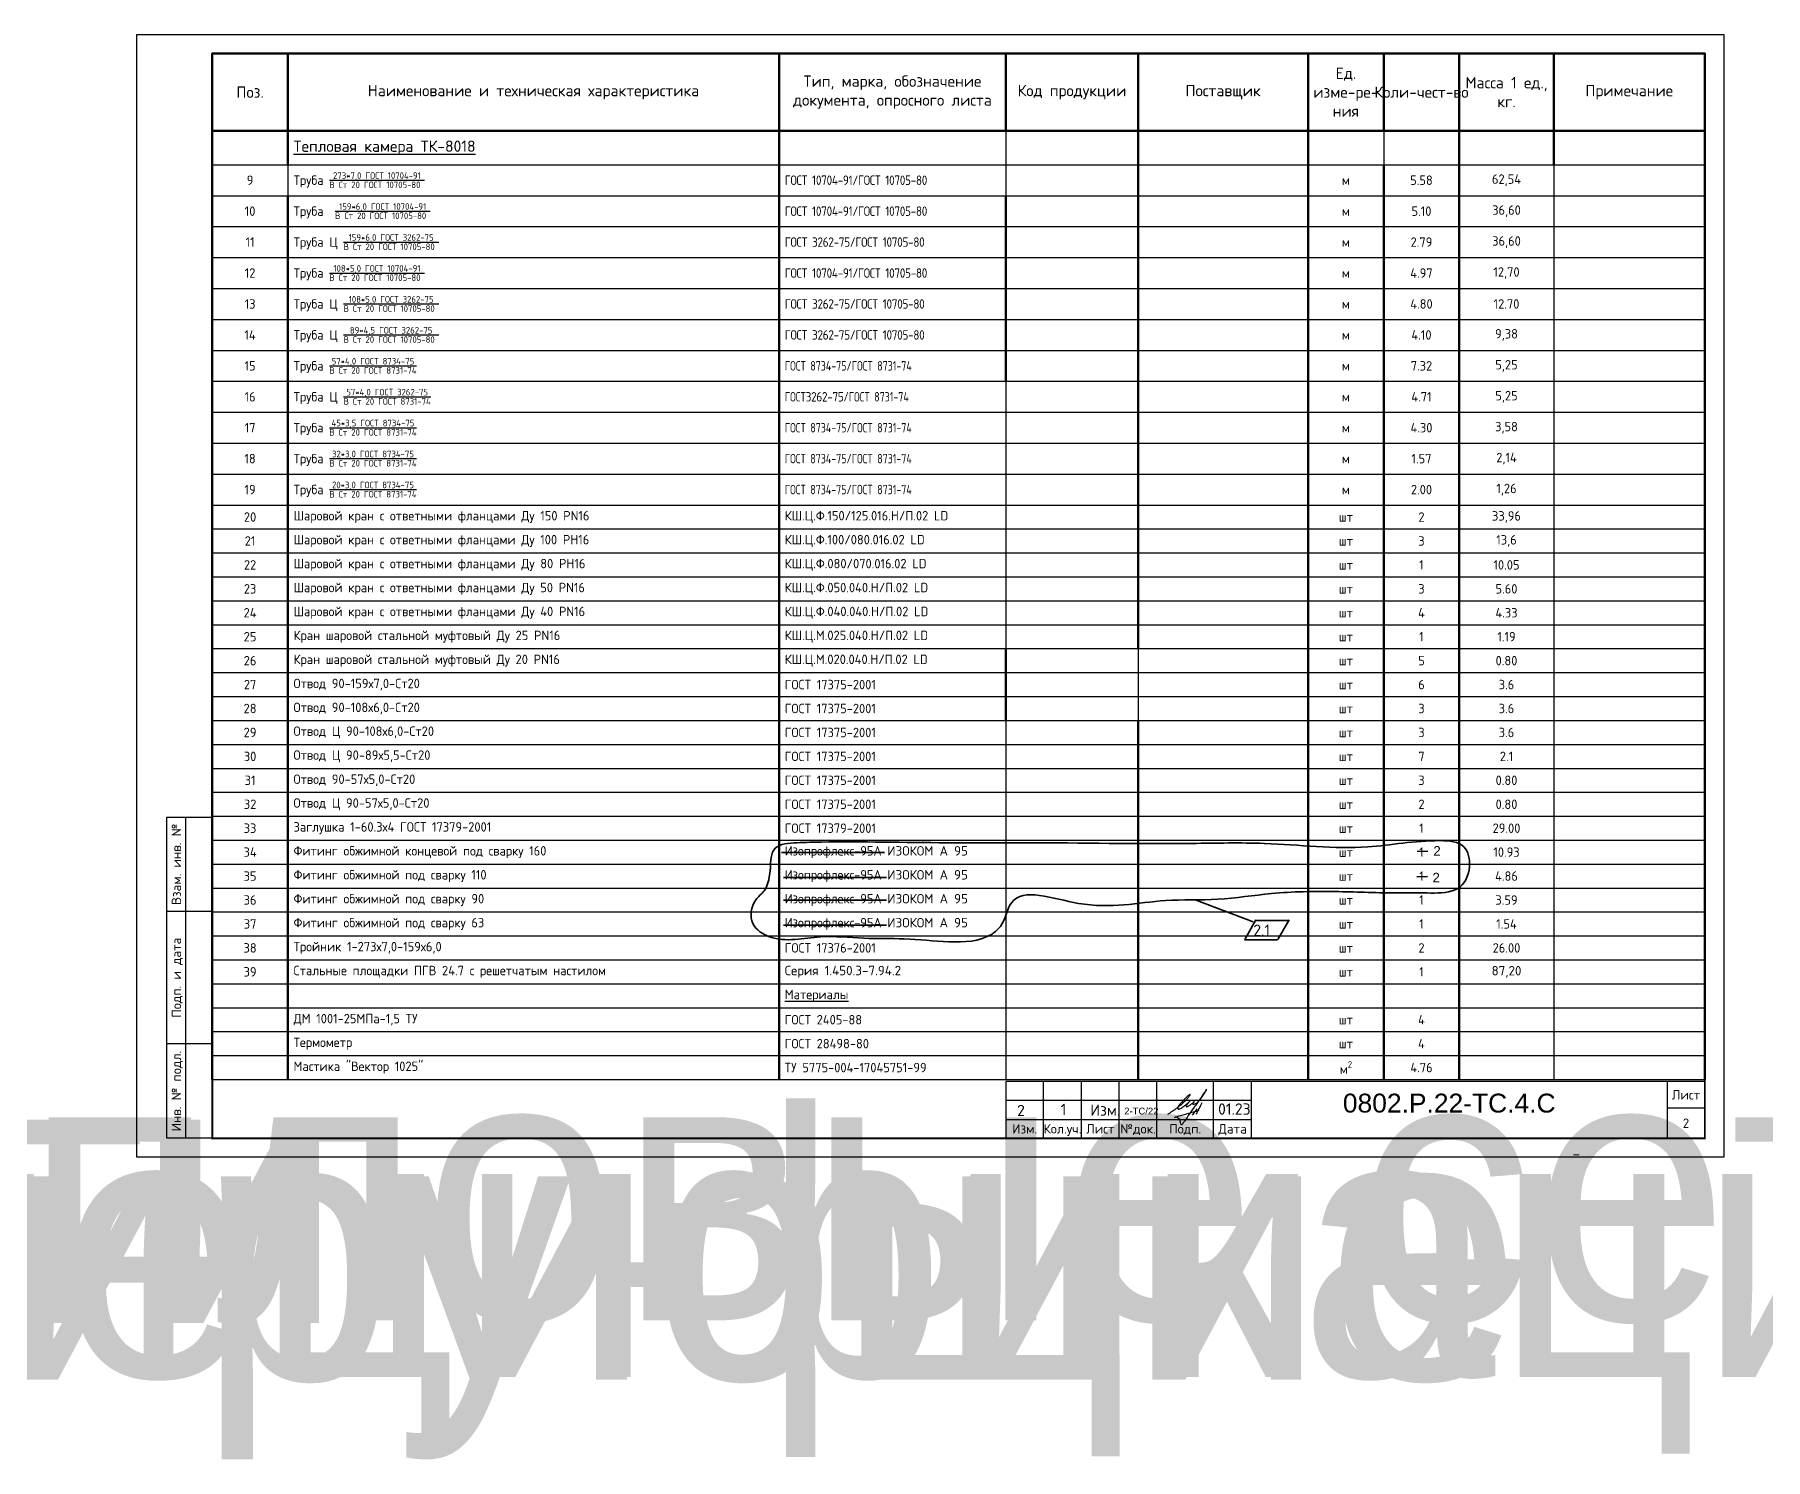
# Model space of a CAD drawing. Header units: millimetres. Extents: x 1990 to 8783, y 397 to 3825.
# Drawn here: x 6200 to 6658, y 1095.7 to 1472.7 of the extents above; entities that cross this region are included whole.
import ezdxf
from ezdxf.enums import TextEntityAlignment as Align

# ---------------------------------------------------------------- set-up
doc = ezdxf.new("R2018")
doc.units = ezdxf.units.MM
for name, color, linetype, lineweight in [('Размерный', 4, 'Continuous', 30), ('Размеры на чертеже', 250, 'Continuous', 25), ('Таблица', 3, 'Continuous', 30)]:
    doc.layers.add(name, color=color, linetype=linetype, lineweight=lineweight)
doc.layers.add('рамка', color=7, linetype='Continuous')
doc.styles.add('-ISOCPEUR-', font='isocpeur.ttf')
doc.styles.add('GOST-2.304_Type-B', font='GOST_Common.ttf')
doc.styles.get("Standard").update_dxf_attribs({"font": 'arial.ttf'})

# ---------------------------------------------------------------- blocks, each defined once
blk = doc.blocks.new('*U368')
blk.add_attdef('РАЗРАБОТАЛ', text='', height=2.5).set_placement((250.5, -264.22), align=Align.MIDDLE_LEFT)
at = {"flags": 8}
for tag, height, p in [('ДАТА', 2.5, (290.07, -264.4)), ('ЛИСТ', 3, (386.39, -271.92)), ('ЛИСТОВ', 3, (403.89, -271.92))]:
    blk.add_attdef(tag, text='', height=height, dxfattribs=at).set_placement(p, align=Align.MIDDLE_CENTER)
blk.add_attdef('ПРОВЕРИЛ', (250.75, -270.73), '', height=2.5)
at = {"lineweight": 30, "flags": 104}
for tag, p in [('ТЕПЛОВЫЕ_СЕТИ', (330, -269.5)), ('ИМЯ_ЧЕРТЕЖА', (330, -284.5))]:
    blk.add_attdef(tag, text='', height=3, dxfattribs=at).set_placement(p, align=Align.MIDDLE_CENTER)
at = {"style": '-ISOCPEUR-', "flags": 8}
blk.add_attdef('ФОРМАТ', text='', height=3, dxfattribs=at).set_placement((380.97, -294.75), align=Align.MIDDLE_CENTER)
blk = doc.blocks.new('*T180')
at = {"layer": 'Таблица', "color": 7, "lineweight": 50, "transparency": 16777216}
for p, q in [((0, 0), (395, 0)), ((0, 0), (0, -20.43)), ((20, 0), (20, -20.43)), ((150, 0), (150, -20.43)), ((210, 0), (210, -20.43)), ((245, 0), (245, -20.43)), ((290, 0), (290, -20.43)), ((310, 0), (310, -20.43)), ((330, 0), (330, -20.43)), ((355, 0), (355, -20.43)), ((395, 0), (395, -20.43))]:
    blk.add_line(p, q, dxfattribs=at)
at = {"layer": 'Таблица', "color": 0, "lineweight": 50, "transparency": 16777216}
for p, q in [((0, -20.43), (150, -20.43)), ((0, -20.43), (0, -271.46)), ((20, -20.43), (20, -29.43)), ((210, -20.43), (395, -20.43)), ((245, -20.43), (245, -157.46)), ((290, -20.43), (290, -29.43)), ((330, -20.43), (330, -29.43)), ((355, -20.43), (355, -29.43)), ((395, -20.43), (395, -271.46)), ((20, -37.61), (20, -271.46)), ((210, -37.61), (210, -86.72)), ((210, -157.46), (210, -176.46)), ((245, -176.46), (245, -271.46))]:
    blk.add_line(p, q, dxfattribs=at)
at = {"layer": 'Таблица', "color": 0, "linetype": 'ByBlock', "lineweight": 50, "transparency": 16777216}
for p, q in [((150, -20.43), (210, -20.43)), ((150, -20.43), (150, -271.46)), ((290, -29.43), (290, -271.46)), ((310, -29.43), (310, -271.46)), ((330, -29.43), (330, -271.46))]:
    blk.add_line(p, q, dxfattribs=at)
at = {"layer": 'Таблица', "color": 0, "linetype": 'ByBlock', "lineweight": -2, "transparency": 16777216}
for p, q in [((210, -20.43), (210, -37.61)), ((310, -20.43), (310, -29.43)), ((20, -29.43), (20, -37.61)), ((355, -29.43), (355, -271.46)), ((210, -86.72), (210, -157.46)), ((245, -157.46), (245, -176.46)), ((210, -163.79), (245, -163.79)), ((210, -170.13), (245, -170.13)), ((210, -176.46), (245, -176.46)), ((210, -176.46), (210, -271.46)), ((0, -246.13), (20, -246.13)), ((0, -252.46), (20, -252.46)), ((0, -258.79), (20, -258.79)), ((0, -265.13), (20, -265.13)), ((0, -271.46), (20, -271.46))]:
    blk.add_line(p, q, dxfattribs=at)
at = {"layer": 'Таблица', "color": 0, "lineweight": 25, "transparency": 16777216}
for p, q in [((0, -29.43), (20, -29.43)), ((210, -29.43), (290, -29.43)), ((310, -29.43), (395, -29.43)), ((0, -37.61), (20, -37.61)), ((210, -37.61), (245, -37.61)), ((355, -37.61), (395, -37.61)), ((0, -45.8), (20, -45.8)), ((210, -45.8), (245, -45.8)), ((355, -45.8), (395, -45.8)), ((0, -53.98), (20, -53.98)), ((210, -53.98), (245, -53.98)), ((355, -53.98), (395, -53.98)), ((0, -62.17), (20, -62.17)), ((210, -62.17), (245, -62.17)), ((355, -62.17), (395, -62.17)), ((0, -70.35), (20, -70.35)), ((210, -70.35), (245, -70.35)), ((355, -70.35), (395, -70.35)), ((0, -78.54), (20, -78.54)), ((210, -78.54), (245, -78.54)), ((355, -78.54), (395, -78.54)), ((0, -86.72), (20, -86.72)), ((210, -86.72), (245, -86.72)), ((355, -86.72), (395, -86.72)), ((0, -94.91), (20, -94.91)), ((210, -94.91), (245, -94.91)), ((355, -94.91), (395, -94.91)), ((0, -103.09), (20, -103.09)), ((210, -103.09), (245, -103.09)), ((355, -103.09), (395, -103.09)), ((0, -111.28), (20, -111.28)), ((210, -111.28), (245, -111.28)), ((355, -111.28), (395, -111.28)), ((0, -119.46), (20, -119.46)), ((210, -119.46), (245, -119.46)), ((355, -119.46), (395, -119.46)), ((0, -125.79), (20, -125.79)), ((210, -125.79), (245, -125.79)), ((355, -125.79), (395, -125.79)), ((0, -132.13), (20, -132.13)), ((210, -132.13), (245, -132.13)), ((355, -132.13), (395, -132.13)), ((0, -138.46), (20, -138.46)), ((210, -138.46), (245, -138.46)), ((355, -138.46), (395, -138.46)), ((0, -144.79), (20, -144.79)), ((210, -144.79), (245, -144.79)), ((355, -144.79), (395, -144.79)), ((0, -151.13), (20, -151.13)), ((210, -151.13), (245, -151.13)), ((355, -151.13), (395, -151.13)), ((0, -157.46), (20, -157.46)), ((210, -157.46), (245, -157.46)), ((355, -157.46), (395, -157.46)), ((0, -163.79), (20, -163.79)), ((355, -163.79), (395, -163.79)), ((0, -170.13), (20, -170.13)), ((355, -170.13), (395, -170.13)), ((0, -176.46), (20, -176.46)), ((355, -176.46), (395, -176.46)), ((0, -182.79), (20, -182.79)), ((210, -182.79), (245, -182.79)), ((355, -182.79), (395, -182.79)), ((0, -189.13), (20, -189.13)), ((210, -189.13), (245, -189.13)), ((355, -189.13), (395, -189.13)), ((0, -195.46), (20, -195.46)), ((210, -195.46), (245, -195.46)), ((355, -195.46), (395, -195.46)), ((0, -201.79), (20, -201.79)), ((210, -201.79), (245, -201.79)), ((355, -201.79), (395, -201.79)), ((0, -208.13), (20, -208.13)), ((210, -208.13), (245, -208.13)), ((355, -208.13), (395, -208.13)), ((0, -214.46), (20, -214.46)), ((210, -214.46), (245, -214.46)), ((355, -214.46), (395, -214.46)), ((0, -220.79), (20, -220.79)), ((210, -220.79), (245, -220.79)), ((355, -220.79), (395, -220.79)), ((0, -227.13), (20, -227.13)), ((210, -227.13), (245, -227.13)), ((355, -227.13), (395, -227.13)), ((0, -233.46), (20, -233.46)), ((210, -233.46), (245, -233.46)), ((355, -233.46), (395, -233.46)), ((0, -239.79), (20, -239.79)), ((210, -239.79), (245, -239.79)), ((355, -239.79), (395, -239.79)), ((210, -246.13), (245, -246.13)), ((355, -246.13), (395, -246.13)), ((210, -252.46), (245, -252.46)), ((355, -252.46), (395, -252.46)), ((210, -258.79), (245, -258.79)), ((355, -258.79), (395, -258.79)), ((210, -265.13), (245, -265.13)), ((355, -265.13), (395, -265.13)), ((210, -271.46), (245, -271.46)), ((355, -271.46), (395, -271.46))]:
    blk.add_line(p, q, dxfattribs=at)
at = {"layer": 'Таблица', "color": 0, "linetype": 'ByBlock', "lineweight": 25, "transparency": 16777216}
for p, q in [((20, -29.43), (210, -29.43)), ((290, -29.43), (310, -29.43)), ((20, -37.61), (210, -37.61)), ((245, -37.61), (355, -37.61)), ((20, -45.8), (210, -45.8)), ((245, -45.8), (355, -45.8)), ((20, -53.98), (210, -53.98)), ((245, -53.98), (355, -53.98)), ((20, -62.17), (210, -62.17)), ((245, -62.17), (355, -62.17)), ((20, -70.35), (210, -70.35)), ((245, -70.35), (355, -70.35)), ((20, -78.54), (210, -78.54)), ((245, -78.54), (355, -78.54)), ((20, -86.72), (210, -86.72)), ((245, -86.72), (355, -86.72)), ((20, -94.91), (210, -94.91)), ((245, -94.91), (355, -94.91)), ((20, -103.09), (210, -103.09)), ((245, -103.09), (355, -103.09)), ((20, -111.28), (210, -111.28)), ((245, -111.28), (355, -111.28)), ((20, -119.46), (210, -119.46)), ((245, -119.46), (355, -119.46)), ((20, -125.79), (210, -125.79)), ((245, -125.79), (355, -125.79)), ((20, -132.13), (210, -132.13)), ((245, -132.13), (355, -132.13)), ((20, -138.46), (210, -138.46)), ((245, -138.46), (355, -138.46)), ((20, -144.79), (210, -144.79)), ((245, -144.79), (355, -144.79)), ((20, -151.13), (210, -151.13)), ((245, -151.13), (355, -151.13)), ((20, -157.46), (210, -157.46)), ((245, -157.46), (355, -157.46)), ((20, -163.79), (210, -163.79)), ((245, -163.79), (355, -163.79)), ((20, -170.13), (210, -170.13)), ((245, -170.13), (355, -170.13)), ((20, -176.46), (210, -176.46)), ((245, -176.46), (355, -176.46)), ((20, -182.79), (210, -182.79)), ((245, -182.79), (355, -182.79)), ((20, -189.13), (210, -189.13)), ((245, -189.13), (355, -189.13)), ((20, -195.46), (210, -195.46)), ((245, -195.46), (355, -195.46)), ((20, -201.79), (210, -201.79)), ((245, -201.79), (355, -201.79)), ((20, -208.13), (210, -208.13)), ((245, -208.13), (355, -208.13)), ((20, -214.46), (210, -214.46)), ((245, -214.46), (355, -214.46)), ((20, -220.79), (210, -220.79)), ((245, -220.79), (355, -220.79)), ((20, -227.13), (210, -227.13)), ((245, -227.13), (355, -227.13)), ((20, -233.46), (210, -233.46)), ((245, -233.46), (355, -233.46)), ((20, -239.79), (210, -239.79)), ((245, -239.79), (355, -239.79)), ((20, -246.13), (210, -246.13)), ((245, -246.13), (355, -246.13)), ((20, -252.46), (210, -252.46)), ((245, -252.46), (355, -252.46)), ((20, -258.79), (210, -258.79)), ((245, -258.79), (355, -258.79)), ((20, -265.13), (210, -265.13)), ((245, -265.13), (355, -265.13)), ((20, -271.46), (210, -271.46)), ((245, -271.46), (355, -271.46))]:
    blk.add_line(p, q, dxfattribs=at)
at = {"layer": 'Таблица', "color": 7, "transparency": 16777216, "attachment_point": 5}
for s, insert, char_height, width, style in [('Ед. изме-ре- ния', (300, -10.22), 3, 17, '-ISOCPEUR-'), ('Поз.', (10, -10.22), 3, 17, '-ISOCPEUR-'), ('Наименование и техническая характеристика', (85, -10.22), 3, 127, '-ISOCPEUR-'), ('Тип, марка, обозначение документа, опросного листа', (180, -10.22), 3, 57, '-ISOCPEUR-'), ('Код продукции', (227.5, -10.22), 3, 32, '-ISOCPEUR-'), ('Поставщик', (267.5, -10.22), 3, 42, '-ISOCPEUR-'), ('Коли-чест-во', (320, -10.22), 3, 17, '-ISOCPEUR-'), ('Масса 1 ед., кг.', (342.5, -10.22), 3, 22, '-ISOCPEUR-'), ('Примечание', (375, -10.22), 3, 37, '-ISOCPEUR-'), ('9', (10, -33.52), 2.5, 17, 'GOST-2.304_Type-B'), ('10', (10, -41.71), 2.5, 17, 'GOST-2.304_Type-B'), ('11', (10, -49.89), 2.5, 17, 'GOST-2.304_Type-B'), ('12', (10, -58.08), 2.5, 17, 'GOST-2.304_Type-B'), ('13', (10, -66.26), 2.5, 17, 'GOST-2.304_Type-B'), ('14', (10, -74.45), 2.5, 17, 'GOST-2.304_Type-B'), ('15', (10, -82.63), 2.5, 17, 'GOST-2.304_Type-B'), ('16', (10, -90.82), 2.5, 17, 'GOST-2.304_Type-B'), ('17', (10, -99), 2.5, 17, 'GOST-2.304_Type-B'), ('18', (10, -107.18), 2.5, 17, 'GOST-2.304_Type-B'), ('19', (10, -115.37), 2.5, 17, 'GOST-2.304_Type-B'), ('20', (10, -122.63), 2.5, 17, 'GOST-2.304_Type-B'), ('21', (10, -128.96), 2.5, 17, 'GOST-2.304_Type-B'), ('22', (10, -135.29), 2.5, 17, 'GOST-2.304_Type-B'), ('23', (10, -141.63), 2.5, 17, 'GOST-2.304_Type-B'), ('24', (10, -147.96), 2.5, 17, 'GOST-2.304_Type-B'), ('25', (10, -154.29), 2.5, 17, 'GOST-2.304_Type-B')]:
    blk.add_mtext(s, dxfattribs=dict(at, insert=insert, char_height=char_height, width=width, style=style))
at = {"layer": 'Таблица', "color": 0, "transparency": 16777216}
for s, insert, char_height, width, attachment_point, style in [('{\\LТепловая камера ТК-8018}', (21.5, -24.93), 3, 127, 4, '-ISOCPEUR-'), ('\\A1;Труба {\\H0.7x;\\S273*7,0 ГОСТ 10704-91/В Ст 20 ГОСТ 10705-80 ;}', (21.5, -33.52), 2.5, 127, 4, 'GOST-2.304_Type-B'), ('62,54', (342.5, -33.52), 2.5, 22, 5, 'GOST-2.304_Type-B'), ('{\\W0.9;\\T0.95;ГОСТ 10704-91/ГОСТ 10705-80}', (151.5, -33.52), 2.5, 57, 4, 'GOST-2.304_Type-B'), ('м', (300, -33.52), 2.5, 17, 5, 'GOST-2.304_Type-B'), ('5.58', (320, -33.52), 2.5, 17, 5, 'GOST-2.304_Type-B'), ('\\A1;Труба  {\\H0.7x;\\S159*6,0 ГОСТ 10704-91/В Ст 20 ГОСТ 10705-80 ;}', (21.5, -41.71), 2.5, 127, 4, 'GOST-2.304_Type-B'), ('{\\W0.9;\\T0.95;ГОСТ 10704-91/ГОСТ 10705-80}', (151.5, -41.71), 2.5, 57, 4, 'GOST-2.304_Type-B'), ('м', (300, -41.71), 2.5, 17, 5, 'GOST-2.304_Type-B'), ('5.10', (320, -41.71), 2.5, 17, 5, 'GOST-2.304_Type-B'), ('36,60', (342.5, -41.71), 2.5, 22, 5, 'GOST-2.304_Type-B'), ('\\A1;Труба Ц {\\H0.7x;\\S159*6,0 ГОСТ 3262-75/В Ст 20 ГОСТ 10705-80 ;}', (21.5, -49.89), 2.5, 127, 4, 'GOST-2.304_Type-B'), ('{\\W0.9;\\T0.95;ГОСТ 3262-75/ГОСТ 10705-80}', (151.5, -49.89), 2.5, 57, 4, 'GOST-2.304_Type-B'), ('м', (300, -49.89), 2.5, 17, 5, 'GOST-2.304_Type-B'), ('2.79', (320, -49.89), 2.5, 17, 5, 'GOST-2.304_Type-B'), ('36,60', (342.5, -49.89), 2.5, 22, 5, 'GOST-2.304_Type-B'), ('\\A1;Труба {\\H0.7x;\\S108*5,0 ГОСТ 10704-91/В Ст 20 ГОСТ 10705-80 ;}', (21.5, -58.08), 2.5, 127, 4, 'GOST-2.304_Type-B'), ('{\\W0.9;\\T0.95;ГОСТ 10704-91/ГОСТ 10705-80}', (151.5, -58.08), 2.5, 57, 4, 'GOST-2.304_Type-B'), ('м', (300, -58.08), 2.5, 17, 5, 'GOST-2.304_Type-B'), ('4.97', (320, -58.08), 2.5, 17, 5, 'GOST-2.304_Type-B'), ('12,70', (342.5, -58.08), 2.5, 22, 5, 'GOST-2.304_Type-B'), ('\\A1;Труба Ц {\\H0.7x;\\S108*5,0 ГОСТ 3262-75/В Ст 20 ГОСТ 10705-80 ;}', (21.5, -66.26), 2.5, 127, 4, 'GOST-2.304_Type-B'), ('{\\W0.9;\\T0.95;ГОСТ 3262-75/ГОСТ 10705-80}', (151.5, -66.26), 2.5, 57, 4, 'GOST-2.304_Type-B'), ('м', (300, -66.26), 2.5, 17, 5, 'GOST-2.304_Type-B'), ('4.80', (320, -66.26), 2.5, 17, 5, 'GOST-2.304_Type-B'), ('12.70', (342.5, -66.26), 2.5, 22, 5, 'GOST-2.304_Type-B'), ('\\A1;{\\C256;\\c0;Труба Ц \\H0.7x;\\S89*4,5 ГОСТ 3262-75/В Ст 20 ГОСТ 10705-80 ;}', (21.5, -74.45), 2.5, 127, 4, 'GOST-2.304_Type-B'), ('{\\W0.9;\\T0.95;ГОСТ 3262-75/ГОСТ 10705-80}', (151.5, -74.45), 2.5, 57, 4, 'GOST-2.304_Type-B'), ('4.10', (320, -74.45), 2.5, 17, 5, 'GOST-2.304_Type-B'), ('9,38', (342.5, -74.45), 2.5, 22, 5, 'GOST-2.304_Type-B'), ('м', (300, -74.45), 2.5, 17, 5, 'GOST-2.304_Type-B'), ('\\A1;Труба {\\H0.7x;\\S57*4,0 ГОСТ 8734-75/В Ст 20 ГОСТ 8731-74;}', (21.5, -82.63), 2.5, 127, 4, 'GOST-2.304_Type-B'), ('{\\W0.8;ГОСТ 8734-75/ГОСТ 8731-74}', (151.5, -82.63), 2.5, 57, 4, 'GOST-2.304_Type-B'), ('м', (300, -82.63), 2.5, 17, 5, 'GOST-2.304_Type-B'), ('7.32', (320, -82.63), 2.5, 17, 5, 'GOST-2.304_Type-B'), ('5,25', (342.5, -82.63), 2.5, 22, 5, 'GOST-2.304_Type-B'), ('\\A1;Труба Ц {\\H0.7x;\\S57*4,0 ГОСТ 3262-75/В Ст 20 ГОСТ 8731-74;}', (21.5, -90.82), 2.5, 127, 4, 'GOST-2.304_Type-B'), ('{\\W0.8;ГОСТ\\W0.9;\\T0.95;3262-75\\W0.8;\\T1;/ГОСТ 8731-74}', (151.5, -90.82), 2.5, 57, 4, 'GOST-2.304_Type-B'), ('м', (300, -90.82), 2.5, 17, 5, 'GOST-2.304_Type-B'), ('4.71', (320, -90.82), 2.5, 17, 5, 'GOST-2.304_Type-B'), ('5,25', (342.5, -90.82), 2.5, 22, 5, 'GOST-2.304_Type-B'), ('\\A1;Труба {\\H0.7x;\\S45*3,5 ГОСТ 8734-75/В Ст 20 ГОСТ 8731-74;}', (21.5, -99), 2.5, 127, 4, 'GOST-2.304_Type-B'), ('{\\W0.8;ГОСТ 8734-75/ГОСТ 8731-74}', (151.5, -99), 2.5, 57, 4, 'GOST-2.304_Type-B'), ('м', (300, -99), 2.5, 17, 5, 'GOST-2.304_Type-B'), ('4.30', (320, -99), 2.5, 17, 5, 'GOST-2.304_Type-B'), ('3,58', (342.5, -99), 2.5, 22, 5, 'GOST-2.304_Type-B'), ('\\A1;Труба {\\H0.7x;\\S32*3,0 ГОСТ 8734-75/В Ст 20 ГОСТ 8731-74;}', (21.5, -107.18), 2.5, 127, 4, 'GOST-2.304_Type-B'), ('{\\W0.8;ГОСТ 8734-75/ГОСТ 8731-74}', (151.5, -107.18), 2.5, 57, 4, 'GOST-2.304_Type-B'), ('м', (300, -107.18), 2.5, 17, 5, 'GOST-2.304_Type-B'), ('1.57', (320, -107.18), 2.5, 17, 5, 'GOST-2.304_Type-B'), ('2,14', (342.5, -107.18), 2.5, 22, 5, 'GOST-2.304_Type-B'), ('\\A1;Труба {\\H0.7x;\\S20*3,0 ГОСТ 8734-75/В Ст 20 ГОСТ 8731-74;}', (21.5, -115.37), 2.5, 127, 4, 'GOST-2.304_Type-B'), ('{\\W0.8;ГОСТ 8734-75/ГОСТ 8731-74}', (151.5, -115.37), 2.5, 57, 4, 'GOST-2.304_Type-B'), ('2.00', (320, -115.37), 2.5, 17, 5, 'GOST-2.304_Type-B'), ('1,26', (342.5, -115.37), 2.5, 22, 5, 'GOST-2.304_Type-B'), ('м', (300, -115.37), 2.5, 17, 5, 'GOST-2.304_Type-B'), ('Шаровой кран с ответными фланцами Ду 150 PN16^J', (21.5, -122.63), 2.5, 127, 4, 'GOST-2.304_Type-B'), ('КШ.Ц.Ф.150/125.016.Н/П.02 LD^J', (151.5, -122.63), 2.5, 57, 4, 'GOST-2.304_Type-B'), ('шт', (300, -122.63), 2.5, 17, 5, 'GOST-2.304_Type-B'), ('2', (320, -122.63), 2.5, 17, 5, 'GOST-2.304_Type-B'), ('33,96^J', (342.5, -122.63), 2.5, 22, 5, 'GOST-2.304_Type-B'), ('Шаровой кран с ответными фланцами Ду 100 РН16', (21.5, -128.96), 2.5, 127, 4, 'GOST-2.304_Type-B'), ('КШ.Ц.Ф.100/080.016.02 LD', (151.5, -128.96), 2.5, 57, 4, 'GOST-2.304_Type-B'), ('3', (320, -128.96), 2.5, 17, 5, 'GOST-2.304_Type-B'), ('13,6', (342.5, -128.96), 2.5, 22, 5, 'GOST-2.304_Type-B'), ('шт', (300, -128.96), 2.5, 17, 5, 'GOST-2.304_Type-B'), ('Шаровой кран с ответными фланцами Ду 80 РН16', (21.5, -135.29), 2.5, 127, 4, 'GOST-2.304_Type-B'), ('КШ.Ц.Ф.080/070.016.02 LD', (151.5, -135.29), 2.5, 57, 4, 'GOST-2.304_Type-B'), ('шт', (300, -135.29), 2.5, 17, 5, 'GOST-2.304_Type-B'), ('1', (320, -135.29), 2.5, 17, 5, 'GOST-2.304_Type-B'), ('10.05', (342.5, -135.29), 2.5, 22, 5, 'GOST-2.304_Type-B'), ('Шаровой кран с ответными фланцами Ду 50 PN16^J', (21.5, -141.63), 2.5, 127, 4, 'GOST-2.304_Type-B'), ('КШ.Ц.Ф.050.040.Н/П.02 LD^J', (151.5, -141.63), 2.5, 57, 4, 'GOST-2.304_Type-B'), ('шт', (300, -141.63), 2.5, 17, 5, 'GOST-2.304_Type-B'), ('3', (320, -141.63), 2.5, 17, 5, 'GOST-2.304_Type-B'), ('5.60', (342.5, -141.63), 2.5, 22, 5, 'GOST-2.304_Type-B'), ('Шаровой кран с ответными фланцами Ду 40 PN16^J', (21.5, -147.96), 2.5, 127, 4, 'GOST-2.304_Type-B'), ('КШ.Ц.Ф.040.040.Н/П.02 LD^J', (151.5, -147.96), 2.5, 57, 4, 'GOST-2.304_Type-B'), ('шт', (300, -147.96), 2.5, 17, 5, 'GOST-2.304_Type-B'), ('4', (320, -147.96), 2.5, 17, 5, 'GOST-2.304_Type-B'), ('4.33', (342.5, -147.96), 2.5, 22, 5, 'GOST-2.304_Type-B'), ('Кран шаровой стальной муфтовый Ду 25 PN16', (21.5, -154.29), 2.5, 127, 4, 'GOST-2.304_Type-B'), ('КШ.Ц.М.025.040.Н/П.02 LD', (151.5, -154.29), 2.5, 57, 4, 'GOST-2.304_Type-B'), ('шт', (300, -154.29), 2.5, 17, 5, 'GOST-2.304_Type-B'), ('1', (320, -154.29), 2.5, 17, 5, 'GOST-2.304_Type-B'), ('1.19', (342.5, -154.29), 2.5, 22, 5, 'GOST-2.304_Type-B'), ('26', (10, -160.63), 2.5, 17, 5, 'GOST-2.304_Type-B'), ('Кран шаровой стальной муфтовый Ду 20 PN16^J', (21.5, -160.63), 2.5, 127, 4, 'GOST-2.304_Type-B'), ('КШ.Ц.М.020.040.Н/П.02 LD', (151.5, -160.63), 2.5, 57, 4, 'GOST-2.304_Type-B'), ('шт', (300, -160.63), 2.5, 17, 5, 'GOST-2.304_Type-B'), ('5', (320, -160.63), 2.5, 17, 5, 'GOST-2.304_Type-B'), ('0.80', (342.5, -160.63), 2.5, 22, 5, 'GOST-2.304_Type-B'), ('27', (10, -166.96), 2.5, 17, 5, 'GOST-2.304_Type-B'), ('Отвод 90-159х7,0-Ст20', (21.5, -166.96), 2.5, 127, 4, 'GOST-2.304_Type-B'), ('ГОСТ 17375-2001', (151.5, -166.96), 2.5, 57, 4, 'GOST-2.304_Type-B'), ('шт', (300, -166.96), 2.5, 17, 5, 'GOST-2.304_Type-B'), ('6', (320, -166.96), 2.5, 17, 5, 'GOST-2.304_Type-B'), ('3.6', (342.5, -166.96), 2.5, 22, 5, 'GOST-2.304_Type-B'), ('28', (10, -173.29), 2.5, 17, 5, 'GOST-2.304_Type-B'), ('Отвод 90-108х6,0-Ст20', (21.5, -173.29), 2.5, 127, 4, 'GOST-2.304_Type-B'), ('ГОСТ 17375-2001', (151.5, -173.29), 2.5, 57, 4, 'GOST-2.304_Type-B'), ('шт', (300, -173.29), 2.5, 17, 5, 'GOST-2.304_Type-B'), ('3', (320, -173.29), 2.5, 17, 5, 'GOST-2.304_Type-B'), ('3.6', (342.5, -173.29), 2.5, 22, 5, 'GOST-2.304_Type-B'), ('29', (10, -179.63), 2.5, 17, 5, 'GOST-2.304_Type-B'), ('Отвод Ц 90-108х6,0-Ст20', (21.5, -179.63), 2.5, 127, 4, 'GOST-2.304_Type-B'), ('ГОСТ 17375-2001', (151.5, -179.63), 2.5, 57, 4, 'GOST-2.304_Type-B'), ('3', (320, -179.63), 2.5, 17, 5, 'GOST-2.304_Type-B'), ('3.6', (342.5, -179.63), 2.5, 22, 5, 'GOST-2.304_Type-B'), ('шт', (300, -179.63), 2.5, 17, 5, 'GOST-2.304_Type-B'), ('30', (10, -185.96), 2.5, 17, 5, 'GOST-2.304_Type-B'), ('Отвод Ц 90-89х5,5-Ст20', (21.5, -185.96), 2.5, 127, 4, 'GOST-2.304_Type-B'), ('ГОСТ 17375-2001', (151.5, -185.96), 2.5, 57, 4, 'GOST-2.304_Type-B'), ('шт', (300, -185.96), 2.5, 17, 5, 'GOST-2.304_Type-B'), ('7', (320, -185.96), 2.5, 17, 5, 'GOST-2.304_Type-B'), ('2.1', (342.5, -185.96), 2.5, 22, 5, 'GOST-2.304_Type-B'), ('31', (10, -192.29), 2.5, 17, 5, 'GOST-2.304_Type-B'), ('Отвод 90-57х5,0-Ст20', (21.5, -192.29), 2.5, 127, 4, 'GOST-2.304_Type-B'), ('ГОСТ 17375-2001', (151.5, -192.29), 2.5, 57, 4, 'GOST-2.304_Type-B'), ('шт', (300, -192.29), 2.5, 17, 5, 'GOST-2.304_Type-B'), ('3', (320, -192.29), 2.5, 17, 5, 'GOST-2.304_Type-B'), ('0.80', (342.5, -192.29), 2.5, 22, 5, 'GOST-2.304_Type-B'), ('32', (10, -198.63), 2.5, 17, 5, 'GOST-2.304_Type-B'), ('Отвод Ц 90-57х5,0-Ст20', (21.5, -198.63), 2.5, 127, 4, 'GOST-2.304_Type-B'), ('ГОСТ 17375-2001', (151.5, -198.63), 2.5, 57, 4, 'GOST-2.304_Type-B'), ('шт', (300, -198.63), 2.5, 17, 5, 'GOST-2.304_Type-B'), ('2', (320, -198.63), 2.5, 17, 5, 'GOST-2.304_Type-B'), ('0.80', (342.5, -198.63), 2.5, 22, 5, 'GOST-2.304_Type-B'), ('33', (10, -204.96), 2.5, 17, 5, 'GOST-2.304_Type-B'), ('Заглушка 1-60.3х4 ГОСТ 17379-2001 ', (21.5, -204.96), 2.5, 127, 4, 'GOST-2.304_Type-B'), ('ГОСТ 17379-2001', (151.5, -204.96), 2.5, 57, 4, 'GOST-2.304_Type-B'), ('шт', (300, -204.96), 2.5, 17, 5, 'GOST-2.304_Type-B'), ('1', (320, -204.96), 2.5, 17, 5, 'GOST-2.304_Type-B'), ('29.00', (342.5, -204.96), 2.5, 22, 5, 'GOST-2.304_Type-B'), ('34', (10, -211.29), 2.5, 17, 5, 'GOST-2.304_Type-B'), ('Фитинг обжимной концевой под сварку 160', (21.5, -211.29), 2.5, 127, 4, 'GOST-2.304_Type-B'), ('Изопрофлекс-95А {\\fISOCPEUR|b0|i0|c204|p34;ИЗОКОМ А 95}', (151.5, -211.29), 2.5, 57, 4, 'GOST-2.304_Type-B'), ('1', (320, -211.29), 2.5, 17, 5, 'GOST-2.304_Type-B'), ('10.93', (342.5, -211.29), 2.5, 22, 5, 'GOST-2.304_Type-B'), ('шт', (300, -211.29), 2.5, 17, 5, 'GOST-2.304_Type-B'), ('35', (10, -217.63), 2.5, 17, 5, 'GOST-2.304_Type-B'), ('Фитинг обжимной под сварку 110', (21.5, -217.63), 2.5, 127, 4, 'GOST-2.304_Type-B'), ('Изопрофлекс-95А {\\fISOCPEUR|b0|i0|c204|p34;ИЗОКОМ А 95}', (151.5, -217.63), 2.5, 57, 4, 'GOST-2.304_Type-B'), ('шт', (300, -217.63), 2.5, 17, 5, 'GOST-2.304_Type-B'), ('1', (320, -217.63), 2.5, 17, 5, 'GOST-2.304_Type-B'), ('4.86', (342.5, -217.63), 2.5, 22, 5, 'GOST-2.304_Type-B'), ('36', (10, -223.96), 2.5, 17, 5, 'GOST-2.304_Type-B'), ('Фитинг обжимной под сварку 90', (21.5, -223.96), 2.5, 127, 4, 'GOST-2.304_Type-B'), ('Изопрофлекс-95А {\\fISOCPEUR|b0|i0|c204|p34;ИЗОКОМ А 95}', (151.5, -223.96), 2.5, 57, 4, 'GOST-2.304_Type-B'), ('шт', (300, -223.96), 2.5, 17, 5, 'GOST-2.304_Type-B'), ('1', (320, -223.96), 2.5, 17, 5, 'GOST-2.304_Type-B'), ('3.59', (342.5, -223.96), 2.5, 22, 5, 'GOST-2.304_Type-B'), ('Фитинг обжимной под сварку 63', (21.5, -230.29), 2.5, 127, 4, 'GOST-2.304_Type-B'), ('Изопрофлекс-95А {\\fISOCPEUR|b0|i0|c204|p34;ИЗОКОМ А 95}', (151.5, -230.29), 2.5, 57, 4, 'GOST-2.304_Type-B'), ('37', (10, -230.29), 2.5, 17, 5, 'GOST-2.304_Type-B'), ('шт', (300, -230.29), 2.5, 17, 5, 'GOST-2.304_Type-B'), ('1', (320, -230.29), 2.5, 17, 5, 'GOST-2.304_Type-B'), ('1.54', (342.5, -230.29), 2.5, 22, 5, 'GOST-2.304_Type-B'), ('38', (10, -236.63), 2.5, 17, 5, 'GOST-2.304_Type-B'), ('Тройник 1-273х7,0-159х6,0', (21.5, -236.63), 2.5, 127, 4, 'GOST-2.304_Type-B'), ('ГОСТ 17376-2001', (151.5, -236.63), 2.5, 57, 4, 'GOST-2.304_Type-B'), ('шт', (300, -236.63), 2.5, 17, 5, 'GOST-2.304_Type-B'), ('2', (320, -236.63), 2.5, 17, 5, 'GOST-2.304_Type-B'), ('26.00', (342.5, -236.63), 2.5, 22, 5, 'GOST-2.304_Type-B'), ('39', (10, -242.96), 2.5, 17, 5, 'GOST-2.304_Type-B'), ('Стальные площадки ПГВ 24.7 с решетчатым настилом', (21.5, -242.96), 2.5, 127, 4, 'GOST-2.304_Type-B'), ('Серия 1.450.3-7.94.2', (151.5, -242.96), 2.5, 57, 4, '-ISOCPEUR-'), ('шт', (300, -242.96), 2.5, 17, 5, 'GOST-2.304_Type-B'), ('1', (320, -242.96), 2.5, 17, 5, 'GOST-2.304_Type-B'), ('87,20', (342.5, -242.96), 2.5, 22, 5, '-ISOCPEUR-'), ('{\\LМатериалы}', (151.5, -249.29), 2.5, 57, 4, 'GOST-2.304_Type-B'), ('ДМ 1001-25МПа-1,5 ТУ', (21.5, -255.63), 2.5, 127, 4, 'GOST-2.304_Type-B'), ('ГОСТ 2405-88', (151.5, -255.63), 2.5, 57, 4, 'GOST-2.304_Type-B'), ('шт', (300, -255.63), 2.5, 17, 5, 'GOST-2.304_Type-B'), ('4', (320, -255.63), 2.5, 17, 5, 'GOST-2.304_Type-B'), ('Термометр', (21.5, -261.96), 2.5, 127, 4, 'GOST-2.304_Type-B'), ('ГОСТ 28498-80', (151.5, -261.96), 2.5, 57, 4, 'GOST-2.304_Type-B'), ('4', (320, -261.96), 2.5, 17, 5, 'GOST-2.304_Type-B'), ('шт', (300, -261.96), 2.5, 17, 5, 'GOST-2.304_Type-B'), ('Мастика "Вектор 1025"', (21.5, -268.29), 2.5, 127, 4, 'GOST-2.304_Type-B'), ('ТУ 5775-004-17045751-99', (151.5, -268.29), 2.5, 57, 4, 'GOST-2.304_Type-B'), ('\\A1;м{\\H0.7x;\\S2^ ;}', (300, -268.29), 2.5, 17, 5, 'GOST-2.304_Type-B'), ('4.76', (320, -268.29), 2.5, 17, 5, 'GOST-2.304_Type-B')]:
    blk.add_mtext(s, dxfattribs=dict(at, insert=insert, char_height=char_height, width=width, attachment_point=attachment_point, style=style))
blk = doc.blocks.new('подпись')
at = {"lineweight": 30}
for points in [[(-0.82, -1.23), (-0.21, -0.8), (0.43, -0.36), (0.86, -0.08), (1.32, 0.25), (2, 0.77), (2.8, 1.4), (3.27, 1.83), (3.84, 2.36), (4.46, 3.07), (5.01, 3.73), (5.08, 3.95), (5.01, 4.03), (4.91, 4), (4.76, 3.88), (4.33, 3.49), (3.4, 2.58), (2.34, 1.43), (1.83, 0.48), (1.87, 0.23), (1.99, 0.16), (2.17, 0.16), (2.41, 0.25), (3.02, 0.6), (3.71, 1.09), (4.34, 1.62), (5.32, 2.55), (4.75, 1.98), (4.27, 1.36), (4.08, 1.05), (4.07, 0.85), (4.11, 0.78), (4.25, 0.78), (4.42, 0.84), (4.78, 1.05), (5.16, 1.3), (5.47, 1.51), (5.72, 1.73), (6.05, 1.99), (6.23, 2.18), (5.94, 1.88), (5.8, 1.63), (5.8, 1.5), (5.89, 1.44), (6.13, 1.46), (6.57, 1.6), (6.9, 1.79), (7.5, 2.39), (8.04, 3.08), (8.61, 3.92), (9.15, 4.76), (9.43, 5.33), (8, 3.26), (6.29, 0.88), (3.58, -3.07), (3.05, -3.8), (2.85, -4.05), (2.49, -2.98), (2.12, -2.39), (1.3, -1.96), (1.02, -2.03), (2.91, -1.44), (4.7, -0.96), (7.51, -0.15)], [(6.86, 0.23), (5.67, -1.43)], [(8.19, 1.85), (6.68, -1.27)]]:
    blk.add_spline(points, degree=3, dxfattribs=at)
blk = doc.blocks.new('Подпись Леха')
at = {"layer": 'рамка'}
blk.add_blockref('подпись', (2.7, 0.11), dxfattribs=at)

msp = doc.modelspace()

# ---------------------------------------------------------------- linework, layer by layer
for p, q in [((6240.035, 1180.694), (6240.035, 1265.694)), ((6247.035, 1240.694), (6235.035, 1240.694)), ((6247.035, 1205.694), (6235.035, 1205.694)), ((6467.035, 1180.694), (6467.035, 1195.694)), ((6477.035, 1180.694), (6477.035, 1195.694)), ((6487.035, 1180.694), (6487.035, 1195.694)), ((6497.035, 1180.694), (6497.035, 1195.694)), ((6512.035, 1180.694), (6512.035, 1195.694)), ((6522.035, 1180.694), (6522.035, 1195.694)), ((6632.035, 1195.694), (6632.035, 1180.694)), ((6522.035, 1190.694), (6457.035, 1190.694)), ((6642.035, 1188.694), (6632.035, 1188.694)), ((6457.035, 1185.694), (6522.035, 1185.694))]:
    msp.add_line(p, q)
at = {"color": 18, "lineweight": 35, "true_color": 0x000000}
for p, q in [((6397.633, 1256.322), (6424.949, 1256.322)), ((6565.933, 1256.561), (6568.753, 1256.633)), ((6398.183, 1249.727), (6425.499, 1249.727)), ((6565.789, 1249.842), (6568.608, 1249.914)), ((6398.183, 1243.681), (6425.499, 1243.681)), ((6507.161, 1243.819), (6522.467, 1237.994)), ((6398.183, 1237.086), (6425.499, 1237.086)), ((6523.23, 1238.446), (6520.271, 1233.321)), ((6523.048, 1238.356), (6531.907, 1238.356)), ((6531.991, 1238.446), (6529.033, 1233.321)), ((6520.211, 1233.224), (6528.969, 1233.224))]:
    msp.add_line(p, q, dxfattribs=at)
for points in [[(6227.035, 1472.694), (6647.035, 1472.694), (6647.035, 1175.694), (6227.035, 1175.694)], [(6247.035, 1180.694), (6235.035, 1180.694), (6235.035, 1265.694), (6247.035, 1265.694)], [(6457.035, 1180.694), (6642.035, 1180.694), (6642.035, 1195.694), (6457.035, 1195.694)]]:
    msp.add_lwpolyline(points, close=True)
at = {"const_width": 0.5}
msp.add_lwpolyline([(6247.035, 1467.694), (6642.035, 1467.694), (6642.035, 1180.694), (6247.035, 1180.694)], close=True, dxfattribs=at)
at = {"color": 18, "lineweight": 35, "true_color": 0x000000}
msp.add_spline([(6394.717, 1251.879), (6396.008, 1257.41), (6401.727, 1258.884), (6408.184, 1259.069), (6441.389, 1258.884), (6462.419, 1258.884), (6506.323, 1258.7), (6525.508, 1258.7), (6552.81, 1257.778), (6571.995, 1259.437), (6578.267, 1257.778), (6577.345, 1247.27), (6575.131, 1246.164), (6567.568, 1245.611), (6559.82, 1245.611), (6544.14, 1245.98), (6527.353, 1245.427), (6513.149, 1243.952), (6499.313, 1243.584), (6476.254, 1242.846), (6458.545, 1243.03), (6455.593, 1236.763), (6453.379, 1234.735), (6441.942, 1232.707), (6430.136, 1233.444), (6419.436, 1233.629), (6407.999, 1233.997), (6394.533, 1233.997), (6390.105, 1237.5), (6390.843, 1243.768), (6393.057, 1246.164), (6394.717, 1252.432)], degree=3, dxfattribs=at)

# ---------------------------------------------------------------- block references
for name, p in [('*T180', (6247.035, 1467.694)), ('Подпись Леха', (6498.018, 1188.153))]:
    msp.add_blockref(name, p)
at = {"layer": 'Размеры на чертеже', "lineweight": 90}
ref = msp.add_blockref('*U368', (5296.022, 1471.353), dxfattribs=at)
lines = msp.add_mtext('Маты демпфирующие', dxfattribs={"layer": '0', "insert": (5626.022, 1186.853), "char_height": 70, "attachment_point": 1})
ref.add_attrib('ИМЯ_ЧЕРТЕЖА', '', (5626.022, 1186.853), dxfattribs={"flags": 104}).embed_mtext(lines)
lines = msp.add_mtext('Тепловые сети', dxfattribs={"layer": '0', "insert": (5626.022, 1201.853), "char_height": 70, "attachment_point": 1})
ref.add_attrib('ТЕПЛОВЫЕ_СЕТИ', '', (5626.022, 1201.853), dxfattribs={"flags": 104}).embed_mtext(lines)
ref = msp.add_blockref('*U368', (5757.995, 1472.024), dxfattribs=at)
lines = msp.add_mtext('Спецификация использованного оборудования и материалов', dxfattribs={"layer": '0', "insert": (6087.995, 1187.524), "char_height": 70, "attachment_point": 1})
ref.add_attrib('ИМЯ_ЧЕРТЕЖА', '', (6087.995, 1187.524), dxfattribs={"flags": 104}).embed_mtext(lines)
lines = msp.add_mtext('Тепловые сети', dxfattribs={"layer": '0', "insert": (6087.995, 1202.524), "char_height": 70, "attachment_point": 1})
ref.add_attrib('ТЕПЛОВЫЕ_СЕТИ', '', (6087.995, 1202.524), dxfattribs={"flags": 104}).embed_mtext(lines)

# ---------------------------------------------------------------- texts
at = {"style": '-ISOCPEUR-'}
for s, p in [('Взам. инв. №', (6237.535, 1253.194)), ('Подп. и дата', (6237.535, 1223.194)), ('Инв. № подл.', (6237.535, 1193.194))]:
    msp.add_text(s, height=2.5, rotation=90, dxfattribs=at).set_placement(p, align=Align.MIDDLE_CENTER)
for s, p in [('Лист', (6637.035, 1192.194)), ('Изм.', (6462.035, 1183.194)), ('Кол.уч.', (6472.035, 1183.194)), ('Лист', (6482.035, 1183.194)), ('№док.', (6492.035, 1183.194)), ('Подп.', (6504.535, 1183.194)), ('Дата', (6517.035, 1183.194))]:
    msp.add_text(s, height=2.5, dxfattribs=at).set_placement(p, align=Align.MIDDLE_CENTER)
at = {"color": 18, "lineweight": 35, "true_color": 0x000000, "char_height": 2.5, "attachment_point": 1}
for insert in [(6570.192, 1257.986), (6569.964, 1250.93)]:
    msp.add_mtext_dynamic_manual_height_columns('2', width=4.61182, gutter_width=12.5, heights=[0], dxfattribs=dict(at, insert=insert))
at = {"insert": (6546.233, 1192.502), "char_height": 5, "width": 38.55785, "attachment_point": 1}
msp.add_mtext('0802.Р.22-ТС.4.С', dxfattribs=at)
at = {"style": '-ISOCPEUR-'}
msp.add_attdef('2', text='*', height=2.5, dxfattribs=at).set_placement((6637.035, 1184.694), align=Align.MIDDLE_CENTER)
at = {"style": '-ISOCPEUR-', "flags": 8}
msp.add_attdef('_', text='Формат', height=3, dxfattribs=at).set_placement((6608.007, 1177.949), align=Align.MIDDLE_CENTER)
at = {"layer": 'Размерный', "color": 0, "style": '-ISOCPEUR-'}
for s, p in [('2.1', (6522.542, 1234.232)), ('2', (6460.022, 1186.544)), ('1', (6471.548, 1186.816)), ('Изм.', (6479.371, 1186.647)), ('01.23', (6513.211, 1186.926))]:
    msp.add_text(s, height=3, dxfattribs=at).set_placement(p)
at = {"layer": 'Размерный', "color": 0}
msp.add_text('2-ТС/22', height=1.8, dxfattribs=at).set_placement((6488.357, 1186.986))

doc.saveas('drawing.dxf')
